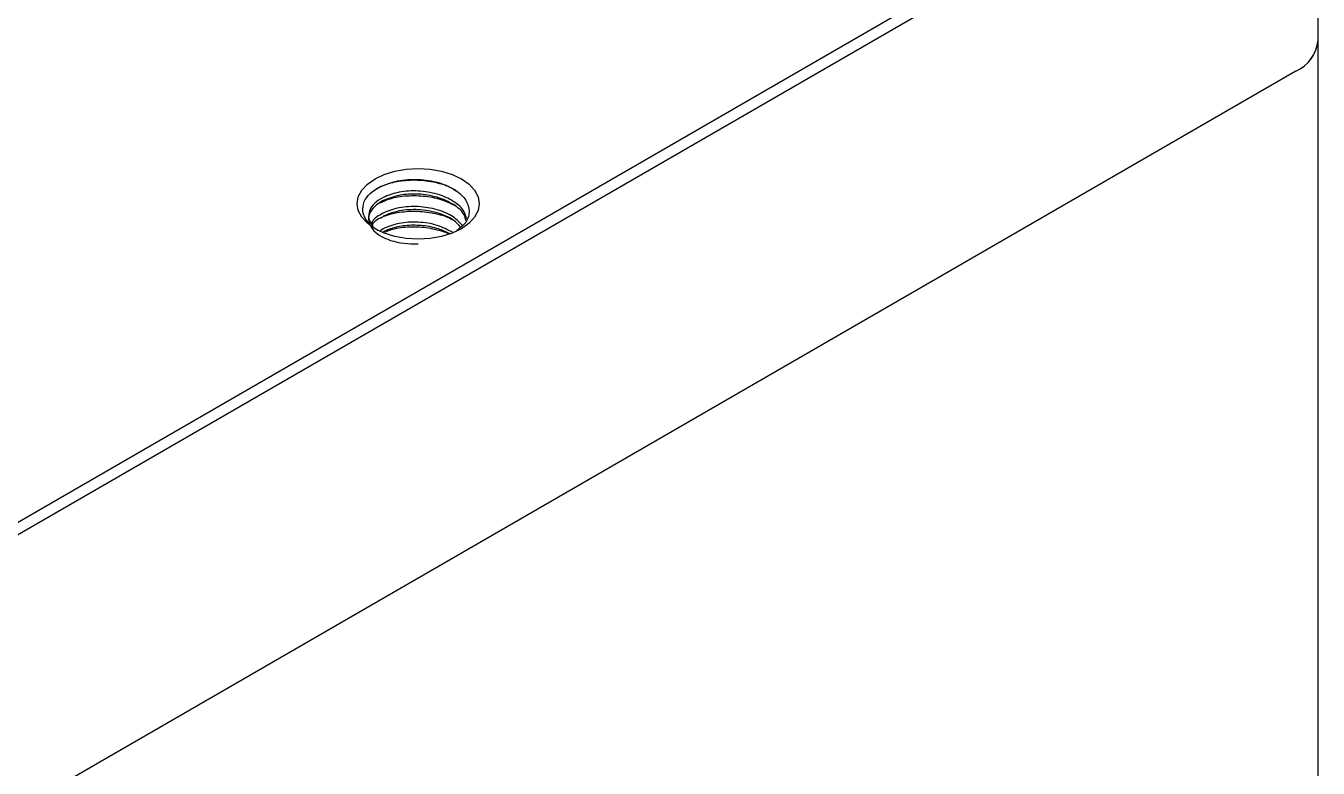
# Model space of a CAD drawing. Header units: inches. Extents: x -25 to 752, y -5 to 292.
# Drawn here: x 320.32 to 354.16, y 212.99 to 232.42 of the extents above; entities that cross this region are included whole.
import ezdxf

# ---------------------------------------------------------------- set-up
doc = ezdxf.new("R2010")
doc.units = ezdxf.units.IN
doc.header["$MEASUREMENT"] = 0

msp = doc.modelspace()

# ---------------------------------------------------------------- linework, layer by layer
at = {"color": 7, "linetype": 'Continuous', "lineweight": 25}
for p, q in [((354.162, 232.045), (354.162, 239.23)), ((353.435, 238.659), (311.715, 214.575)), ((353.576, 238.414), (311.857, 214.33)), ((354.162, 211.305), (354.162, 232.045)), ((353.576, 231.228), (311.857, 207.144)), ((329.647, 227.826), (329.647, 227.825)), ((329.676, 227.106), (329.58, 227.032)), ((331.453, 226.959), (331.219, 227.069)), ((331.385, 226.972), (331.315, 227.007))]:
    msp.add_line(p, q, dxfattribs=at)
at = {"color": 7, "linetype": 'Continuous', "lineweight": 25, "flags": 128}
for points in [[(329.464, 228.413), (329.706, 228.528), (329.983, 228.613), (330.283, 228.666), (330.595, 228.683), (330.907, 228.666), (331.207, 228.613), (331.484, 228.528), (331.726, 228.413), (331.925, 228.273), (332.073, 228.113), (332.164, 227.94), (332.195, 227.76), (332.164, 227.58), (332.073, 227.406), (331.925, 227.247), (331.726, 227.107)], [(331.726, 227.107), (331.484, 226.992), (331.207, 226.906), (330.907, 226.854), (330.595, 226.836), (330.283, 226.854), (329.983, 226.906), (329.706, 226.992), (329.464, 227.107), (329.265, 227.247), (329.117, 227.406), (329.026, 227.58), (328.995, 227.76), (329.026, 227.94), (329.117, 228.113), (329.265, 228.273), (329.464, 228.413)]]:
    msp.add_lwpolyline(points, dxfattribs=at)
at = {"color": 7, "linetype": 'Continuous', "lineweight": 25}
for centre, radius, start, end in [((353.162, 232.144), 1.005, 294.3332, 354.3466), ((353.186, 232.126), 0.979, 293.4621, 355.2177)]:
    msp.add_arc(centre, radius, start, end, dxfattribs=at)
for points in [[(329.181, 227.815), (329.248, 227.963), (329.391, 228.098), (329.587, 228.199)], [(329.676, 227.923), (329.501, 227.835), (329.378, 227.717), (329.325, 227.591)]]:
    msp.add_open_spline(points, degree=3, dxfattribs=at)
for points, knots in [([(331.584, 228.093), (331.533, 228.126), (331.368, 228.232), (330.989, 228.337), (330.503, 228.389), (330.027, 228.345), (329.663, 228.247), (329.514, 228.147), (329.465, 228.113)], [0, 0, 0, 0, 0.090512, 0.292664, 0.494781, 0.696966, 0.899054, 1, 1, 1, 1]), ([(329.587, 228.199), (329.737, 228.259), (330.034, 228.379), (330.596, 228.416), (331.135, 228.333), (331.583, 228.137), (331.872, 227.859), (331.957, 227.543), (331.865, 227.254), (331.677, 227.114), (331.599, 227.056)], [0, 0, 0, 0, 0.1346196, 0.2677573, 0.3994132, 0.5295872, 0.6582794, 0.7854898, 0.9112184, 1, 1, 1, 1]), ([(331.857, 227.359), (331.843, 227.425), (331.807, 227.596), (331.533, 227.834), (331.106, 228.028), (330.596, 228.11), (330.078, 228.082), (329.81, 227.976), (329.676, 227.923)], [0, 0, 0, 0, 0.109816, 0.287852, 0.465889, 0.643926, 0.821963, 1, 1, 1, 1]), ([(329.545, 227.062), (329.539, 227.065), (329.405, 227.121), (329.248, 227.291), (329.108, 227.549), (329.157, 227.727), (329.181, 227.815)], [0, 0, 0, 0, 0.014915, 0.346203, 0.674564, 1, 1, 1, 1]), ([(329.676, 227.841), (329.496, 227.749), (329.369, 227.627), (329.271, 227.364), (329.297, 227.223), (329.491, 226.977), (329.661, 226.871), (330.085, 226.732), (330.34, 226.701), (330.595, 226.713)], [0, 0, 0, 0, 0.25, 0.25, 0.5, 0.5, 0.75, 0.75, 1, 1, 1, 1]), ([(331.592, 227.69), (331.481, 227.746), (331.245, 227.869), (330.786, 227.962), (330.3, 227.972), (329.875, 227.908), (329.672, 227.813), (329.589, 227.774)], [0, 0, 0, 0, 0.190222, 0.409506, 0.628533, 0.847835, 1, 1, 1, 1]), ([(331.843, 227.322), (331.832, 227.372), (331.796, 227.528), (331.532, 227.752), (331.107, 227.946), (330.596, 228.029), (330.078, 228), (329.81, 227.894), (329.676, 227.841)], [0, 0, 0, 0, 0.086603, 0.269283, 0.451962, 0.634641, 0.817321, 1, 1, 1, 1]), ([(329.325, 227.591), (329.306, 227.515), (329.269, 227.37), (329.364, 227.234), (329.41, 227.169)], [0, 0, 0, 0, 0.521081, 1, 1, 1, 1]), ([(329.676, 227.515), (329.557, 227.448), (329.412, 227.367), (329.378, 227.259), (329.372, 227.239)], [0, 0, 0, 0, 0.8194461, 1, 1, 1, 1]), ([(331.533, 227.313), (331.518, 227.323), (331.393, 227.408), (331.06, 227.502), (330.581, 227.572), (330.101, 227.54), (329.756, 227.465), (329.621, 227.385), (329.593, 227.369)], [0, 0, 0, 0, 0.030758, 0.257962, 0.485485, 0.712697, 0.94021, 1, 1, 1, 1]), ([(331.751, 227.186), (331.681, 227.266), (331.526, 227.44), (331.102, 227.618), (330.598, 227.702), (330.078, 227.674), (329.81, 227.568), (329.676, 227.515)], [0, 0, 0, 0, 0.173746, 0.38031, 0.586873, 0.793437, 1, 1, 1, 1]), ([(331.706, 227.148), (331.648, 227.212), (331.505, 227.37), (331.101, 227.536), (330.598, 227.621), (330.078, 227.592), (329.81, 227.486), (329.676, 227.433)], [0, 0, 0, 0, 0.145454, 0.359091, 0.572727, 0.786364, 1, 1, 1, 1]), ([(329.637, 227.403), (329.531, 227.347), (329.42, 227.288), (329.391, 227.209), (329.39, 227.206)], [0, 0, 0, 0, 0.959299, 1, 1, 1, 1]), ([(331.492, 227.014), (331.365, 227.08), (331.103, 227.217), (330.595, 227.293), (330.079, 227.266), (329.81, 227.16), (329.676, 227.106)], [0, 0, 0, 0, 0.240068, 0.493379, 0.746689, 1, 1, 1, 1]), ([(331.219, 227.068), (331.097, 227.114), (330.964, 227.149), (330.69, 227.191), (330.549, 227.199), (330.273, 227.19), (330.138, 227.173), (329.889, 227.115), (329.775, 227.074), (329.676, 227.024)], [0, 0, 0, 0, 0.25, 0.25, 0.5, 0.5, 0.75, 0.75, 1, 1, 1, 1]), ([(331.315, 227.007), (331.166, 227.051), (330.868, 227.14), (330.375, 227.158), (329.969, 227.114), (329.776, 227.034), (329.709, 227.006)], [0, 0, 0, 0, 0.2828259, 0.5659651, 0.8489354, 1, 1, 1, 1])]:
    msp.add_open_spline(points, degree=3, knots=knots, dxfattribs=at)

doc.saveas('drawing.dxf')
